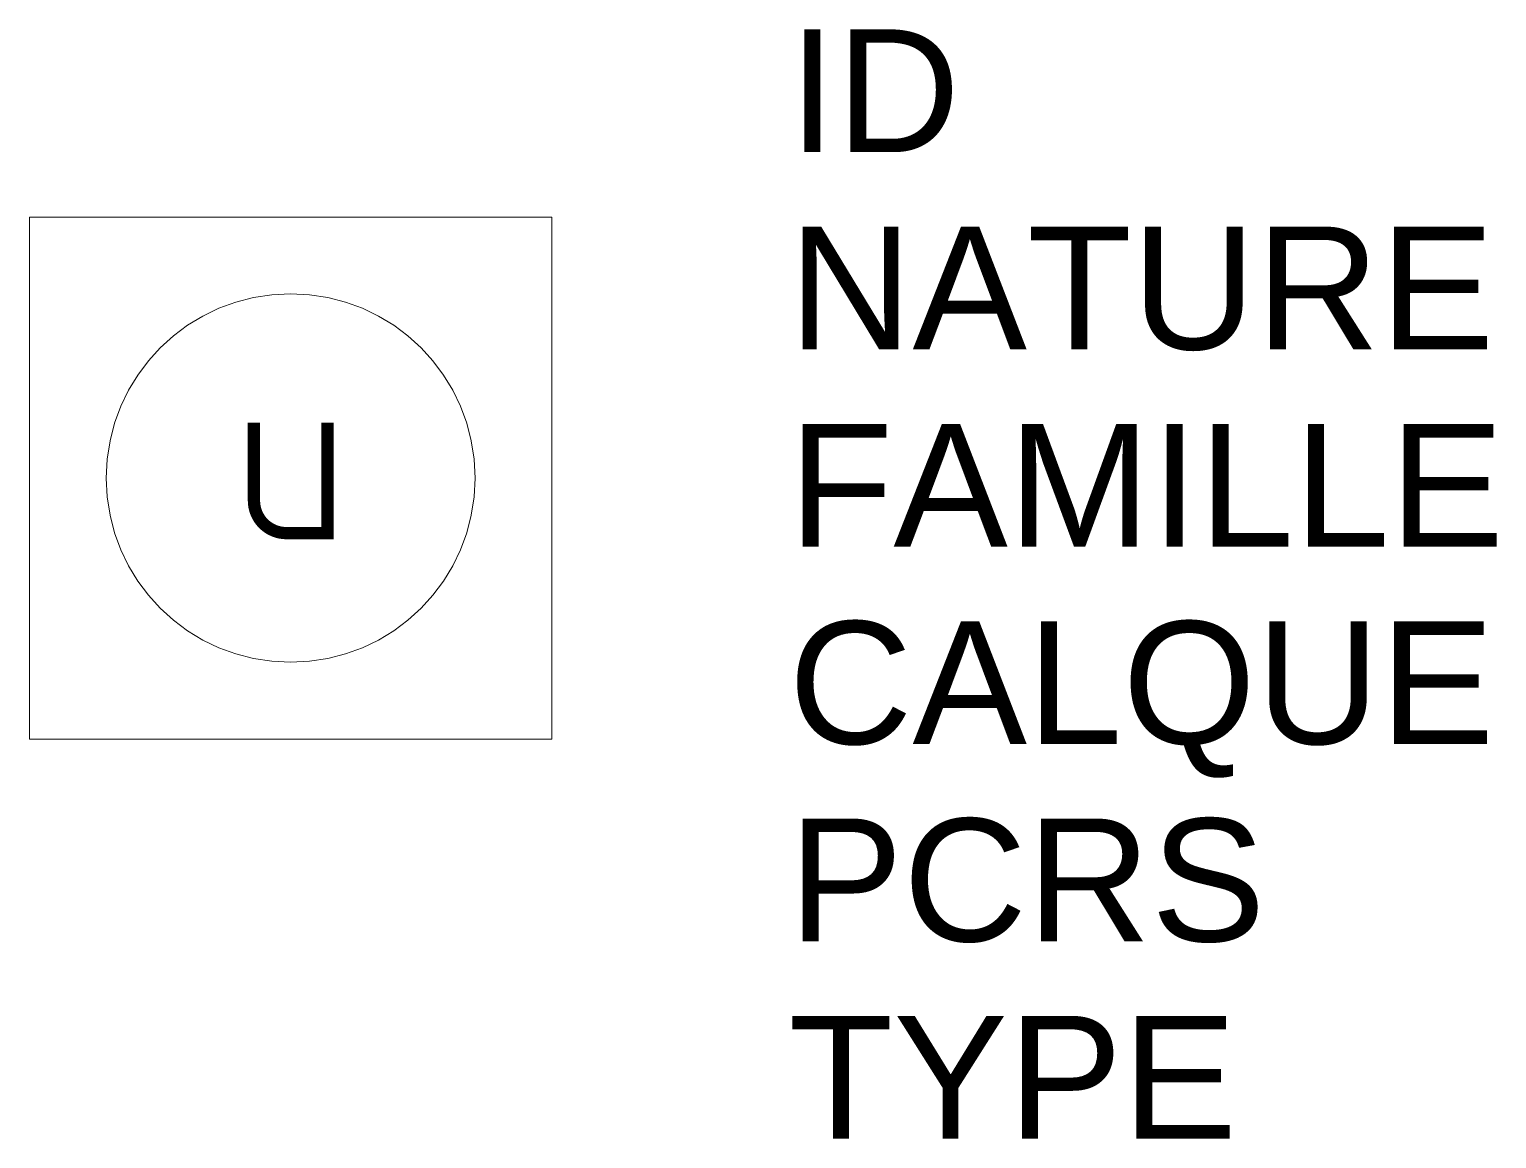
# Model space of a CAD drawing. Header units: metres. Extents: x 0 to 2.39, y -0.65 to 1.16.
import ezdxf

# ---------------------------------------------------------------- set-up
doc = ezdxf.new("R2010")
doc.units = ezdxf.units.M
doc.linetypes.add('Socle_Continu', pattern=[2.5, 2.5, 0])
doc.layers.add('UNITA_SCS', color=54, linetype='Socle_Continu', lineweight=13)
doc.styles.get("Standard").update_dxf_attribs({"font": 'arial.ttf'})

msp = doc.modelspace()

# ---------------------------------------------------------------- linework, layer by layer
at = {"layer": 'UNITA_SCS', "linetype": 'Socle_Continu'}
msp.add_lwpolyline([(0, 0), (0.85, 0), (0.85, 0.85), (0, 0.85)], close=True, dxfattribs=at)
at = {"layer": 'UNITA_SCS', "linetype": 'Socle_Continu', "const_width": 0.02, "flags": 128}
msp.add_lwpolyline([(0.3655, 0.5153), (0.3655, 0.3879, 0.410802), (0.4179, 0.3355), (0.4853, 0.3355), (0.4853, 0.5153)], format="xyb", dxfattribs=at)
at = {"layer": 'UNITA_SCS', "linetype": 'Socle_Continu'}
msp.add_circle((0.4252, 0.4252), 0.3, dxfattribs=at)

# ---------------------------------------------------------------- texts
at = {"layer": 'UNITA_SCS', "linetype": 'Socle_Continu', "flags": 9}
for tag, p, s in [('ID', (1.2353, 0.9559), 'DP_0243'), ('NATURE', (1.2353, 0.6346), 'Tampon unitaire carré'), ('FAMILLE', (1.2353, 0.3133), 'Unitaire'), ('CALQUE', (1.2353, -0.008), 'UNITA_SCS'), ('PCRS', (1.2353, -0.3293), 'AffleurantSymbole'), ('TYPE', (1.2353, -0.6506), 'NR')]:
    msp.add_attdef(tag, p, s, height=0.2, dxfattribs=at)

doc.saveas('drawing.dxf')
